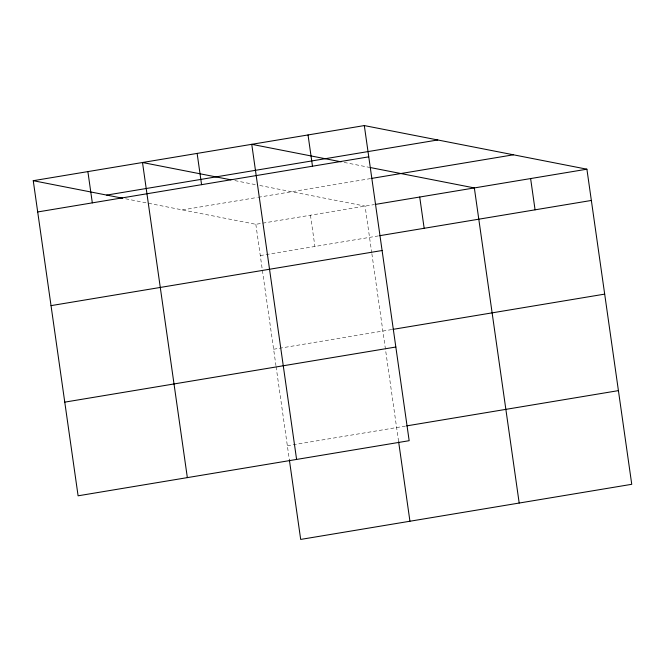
<?xml version="1.0" encoding="UTF-8"?>
<svg xmlns="http://www.w3.org/2000/svg" width="665" height="665" viewBox="0 0 665 665"><rect width="100%" height="100%" fill="white"/><g stroke="black" fill="none" stroke-linecap="round" stroke-linejoin="round"><path stroke-width="0.5" stroke-dasharray="3.33 2.49" d="M182.385 209.916L257.239 197.455M258.253 197.289L370.538 178.594M125.627 198.793L255.834 224.304L374.196 204.604M260.289 255.568L378.643 235.867M273.614 349.241L391.976 329.532M287.355 445.75L405.708 426.041M344.129 162.418L369.025 167.297M234.878 180.606L255.784 184.704M259.774 185.485L365.085 206.117L371.71 252.65M371.86 253.673L398.634 441.818M310.464 215.211L314.911 246.474M255.834 224.304L275.958 365.667M276.1 366.698L289.383 460.005"/><path stroke-width="1" d="M364.312 125.577L409.166 440.695L78.096 495.807L33.25 180.697L364.312 125.577L586.904 169.193L631.75 484.303L300.688 539.423L289.383 460.005M106.708 195.086L437.769 139.974M37.697 211.96L368.767 156.84M371.552 178.419L513.447 154.795M375.201 204.438L586.904 169.193M379.657 235.701L591.351 200.456M51.03 305.634L382.092 250.514M392.982 329.366L604.685 294.121M64.763 402.142L395.833 347.022M406.722 425.874L618.417 390.629M341.137 161.836L251.752 144.322L296.598 459.432M370.014 167.489L474.345 187.929L519.19 503.039M230.896 179.824L142.501 162.509L187.347 477.62M33.25 180.697L122.634 198.212M530.62 178.561L535.067 209.824M419.715 197.023L424.162 228.286M398.634 441.818L409.939 521.227M308.036 134.953L312.484 166.208M197.131 153.416L201.578 184.679M87.88 171.603L92.327 202.867"/></g></svg>
